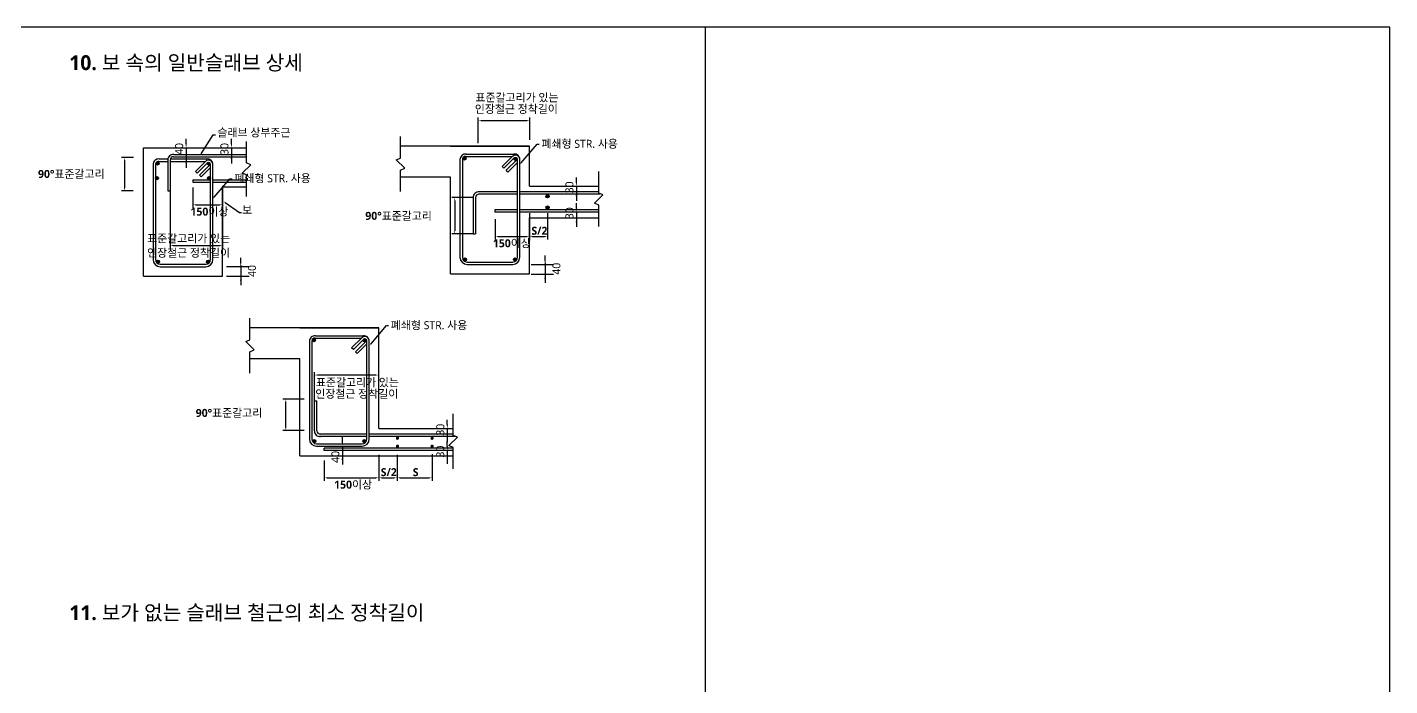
# Model space of a CAD drawing. Header units: millimetres. Extents: x 4573 to 501064, y -176100 to -4304.
# Drawn here: x 364674 to 409750, y -27795 to -6000 of the extents above; entities that cross this region are included whole.
import ezdxf

# ---------------------------------------------------------------- set-up
doc = ezdxf.new("R2010")
doc.units = ezdxf.units.MM
doc.header["$LTSCALE"] = 800
doc.layers.get('Defpoints').update_dxf_attribs({"color": 147})
for name, color, linetype in [('BAR', 40, 'Continuous'), ('BAR-S', 4, 'Continuous'), ('DIM', 7, 'Continuous'), ('ELE4', 4, 'Continuous'), ('MIDDLE', 6, 'Continuous'), ('RXLEADER', 7, 'Continuous'), ('SYM', 7, 'Continuous'), ('W1', 2, 'Continuous')]:
    doc.layers.add(name, color=color, linetype=linetype)
doc.styles.get("Standard").update_dxf_attribs({"font": 'malgun.ttf'})
doc.styles.add('XR-SHEET-맑은고딕', font='malgun.ttf')
doc.styles.add('맑은고딕B', font='malgunbd.ttf')
doc.dimstyles.new('AA', dxfattribs={"dimscale": 0, "dimtxt": 360, "dimasz": 200, "dimexe": 100, "dimexo": 3, "dimgap": 100, "dimtad": 1, "dimdec": 0, "dimzin": 0, "dimdsep": 46, "dimtxsty": 'Standard', "dimcen": 3, "dimadec": 0, "dimazin": 0, "dimtfac": 1, "dimtdec": 0, "dimtix": 1, "dimtmove": 0, "dimatfit": 0, "dimfxl": 1, "dimtolj": 1, "dimtzin": 0, "dimarcsym": 0})

# ---------------------------------------------------------------- blocks, each defined once
blk = doc.blocks.new('*D109')
at = {"layer": 'Defpoints', "color": 0, "transparency": 16777216}
for p in [(376907, -20144), (378066, -20132), (378066, -20913)]:
    blk.add_point(p, dxfattribs=at)
at = {"layer": 'DIM', "color": 0, "lineweight": -2, "transparency": 16777216}
for p, q in [((376907, -20147), (376907, -21013)), ((378066, -20135), (378066, -21013)), ((377007, -20913), (377966, -20913))]:
    blk.add_line(p, q, dxfattribs=at)
at = {"layer": 'DIM', "color": 0, "transparency": 16777216}
for points in [[(377007, -20896), (377007, -20930), (376907, -20913)], [(377966, -20896), (377966, -20930), (378066, -20913)]]:
    blk.add_solid(points, dxfattribs=at)
at = {"layer": 'DIM', "color": 0, "transparency": 16777216, "insert": (377487, -20633), "char_height": 360, "attachment_point": 5}
blk.add_mtext('\\A1;  ', dxfattribs=at)
blk = doc.blocks.new('*D110')
at = {"layer": 'Defpoints', "color": 0, "transparency": 16777216}
for p in [(376306, -20144), (376907, -20144), (376907, -20913)]:
    blk.add_point(p, dxfattribs=at)
at = {"layer": 'DIM', "color": 0, "lineweight": -2, "transparency": 16777216}
for p, q in [((376306, -20147), (376306, -21013)), ((376907, -20147), (376907, -21013)), ((376406, -20913), (376807, -20913))]:
    blk.add_line(p, q, dxfattribs=at)
at = {"layer": 'DIM', "color": 0, "transparency": 16777216}
for points in [[(376406, -20896), (376406, -20930), (376306, -20913)], [(376807, -20896), (376807, -20930), (376907, -20913)]]:
    blk.add_solid(points, dxfattribs=at)
at = {"layer": 'DIM', "color": 0, "transparency": 16777216, "insert": (376607, -20633), "char_height": 360, "attachment_point": 5}
blk.add_mtext('\\A1;  ', dxfattribs=at)
blk = doc.blocks.new('*D111')
at = {"layer": 'Defpoints', "color": 0, "transparency": 16777216}
for p in [(374500, -20338), (376306, -20497), (376306, -20913)]:
    blk.add_point(p, dxfattribs=at)
at = {"layer": 'DIM', "color": 0, "lineweight": -2, "transparency": 16777216}
for p, q in [((374500, -20341), (374500, -21013)), ((376306, -20500), (376306, -21013)), ((374600, -20913), (376206, -20913))]:
    blk.add_line(p, q, dxfattribs=at)
at = {"layer": 'DIM', "color": 0, "transparency": 16777216}
for points in [[(374600, -20896), (374600, -20930), (374500, -20913)], [(376206, -20896), (376206, -20930), (376306, -20913)]]:
    blk.add_solid(points, dxfattribs=at)
blk = doc.blocks.new('*D112')
at = {"layer": 'Defpoints', "color": 0, "transparency": 16777216}
for p in [(373228, -18309), (373838, -18309), (373838, -19349)]:
    blk.add_point(p, dxfattribs=at)
at = {"layer": 'DIM', "color": 0, "lineweight": -2, "transparency": 16777216}
for p, q in [((373835, -18309), (373128, -18309)), ((373228, -19249), (373228, -18409)), ((373835, -19349), (373128, -19349))]:
    blk.add_line(p, q, dxfattribs=at)
at = {"layer": 'DIM', "color": 0, "transparency": 16777216}
for points in [[(373211, -18409), (373244, -18409), (373228, -18309)], [(373211, -19249), (373244, -19249), (373228, -19349)]]:
    blk.add_solid(points, dxfattribs=at)
blk = doc.blocks.new('*D101')
at = {"layer": 'Defpoints', "color": 0, "transparency": 16777216}
for p in [(374176, -17512), (374176, -18423), (376306, -18423)]:
    blk.add_point(p, dxfattribs=at)
at = {"layer": 'DIM', "color": 0, "lineweight": -2, "transparency": 16777216}
for p, q in [((374176, -18420), (374176, -17412)), ((376206, -17512), (374276, -17512)), ((376306, -18420), (376306, -17412))]:
    blk.add_line(p, q, dxfattribs=at)
at = {"layer": 'DIM', "color": 0, "transparency": 16777216}
for points in [[(374276, -17495), (374276, -17528), (374176, -17512)], [(376206, -17495), (376206, -17528), (376306, -17512)]]:
    blk.add_solid(points, dxfattribs=at)
blk = doc.blocks.new('*D102')
at = {"layer": 'Defpoints', "color": 0, "transparency": 16777216}
for p in [(369399, -11245), (371136, -11245), (371136, -13222)]:
    blk.add_point(p, dxfattribs=at)
at = {"layer": 'DIM', "color": 0, "lineweight": -2, "transparency": 16777216}
for p, q in [((369399, -11248), (369399, -13322)), ((371136, -11248), (371136, -13322)), ((369499, -13222), (371036, -13222))]:
    blk.add_line(p, q, dxfattribs=at)
at = {"layer": 'DIM', "color": 0, "transparency": 16777216}
for points in [[(369499, -13205), (369499, -13239), (369399, -13222)], [(371036, -13205), (371036, -13239), (371136, -13222)]]:
    blk.add_solid(points, dxfattribs=at)
blk = doc.blocks.new('*D103')
at = {"layer": 'Defpoints', "color": 0, "transparency": 16777216}
for p in [(368189, -10313), (367889, -11417), (368186, -11417)]:
    blk.add_point(p, dxfattribs=at)
at = {"layer": 'DIM', "color": 0, "lineweight": -2, "transparency": 16777216}
for p, q in [((368186, -10313), (367789, -10313)), ((367889, -10413), (367889, -11317)), ((368183, -11417), (367789, -11417))]:
    blk.add_line(p, q, dxfattribs=at)
at = {"layer": 'DIM', "color": 0, "transparency": 16777216}
for points in [[(367873, -10413), (367906, -10413), (367889, -10313)], [(367873, -11317), (367906, -11317), (367889, -11417)]]:
    blk.add_solid(points, dxfattribs=at)
blk = doc.blocks.new('*D104')
at = {"layer": 'Defpoints', "color": 0, "transparency": 16777216}
for p in [(370150, -11302), (371136, -11461), (371136, -11877)]:
    blk.add_point(p, dxfattribs=at)
at = {"layer": 'DIM', "color": 0, "lineweight": -2, "transparency": 16777216}
for p, q in [((370150, -11305), (370150, -11977)), ((371136, -11464), (371136, -11977)), ((370250, -11877), (371036, -11877))]:
    blk.add_line(p, q, dxfattribs=at)
at = {"layer": 'DIM', "color": 0, "transparency": 16777216}
for points in [[(370250, -11860), (370250, -11894), (370150, -11877)], [(371036, -11860), (371036, -11894), (371136, -11877)]]:
    blk.add_solid(points, dxfattribs=at)
blk = doc.blocks.new('*D105')
at = {"layer": 'Defpoints', "color": 0, "transparency": 16777216}
for p in [(381290, -12155), (381890, -12155), (381890, -12924)]:
    blk.add_point(p, dxfattribs=at)
at = {"layer": 'DIM', "color": 0, "lineweight": -2, "transparency": 16777216}
for p, q in [((381290, -12158), (381290, -13024)), ((381890, -12158), (381890, -13024)), ((381390, -12924), (381790, -12924))]:
    blk.add_line(p, q, dxfattribs=at)
at = {"layer": 'DIM', "color": 0, "transparency": 16777216}
for points in [[(381390, -12908), (381390, -12941), (381290, -12924)], [(381790, -12908), (381790, -12941), (381890, -12924)]]:
    blk.add_solid(points, dxfattribs=at)
at = {"layer": 'DIM', "color": 0, "transparency": 16777216, "insert": (381590, -12644), "char_height": 360, "attachment_point": 5}
blk.add_mtext('\\A1;  ', dxfattribs=at)
blk = doc.blocks.new('*D106')
at = {"layer": 'Defpoints', "color": 0, "transparency": 16777216}
for p in [(381302, -9090), (379596, -9837), (381302, -9729)]:
    blk.add_point(p, dxfattribs=at)
at = {"layer": 'DIM', "color": 0, "lineweight": -2, "transparency": 16777216}
for p, q in [((379596, -9834), (379596, -8990)), ((381302, -9726), (381302, -8990)), ((379696, -9090), (381202, -9090))]:
    blk.add_line(p, q, dxfattribs=at)
at = {"layer": 'DIM', "color": 0, "transparency": 16777216}
for points in [[(379696, -9073), (379696, -9106), (379596, -9090)], [(381202, -9073), (381202, -9106), (381302, -9090)]]:
    blk.add_solid(points, dxfattribs=at)
blk = doc.blocks.new('*D107')
at = {"layer": 'Defpoints', "color": 0, "transparency": 16777216}
for p in [(379426, -11635), (378816, -12837), (379426, -12837)]:
    blk.add_point(p, dxfattribs=at)
at = {"layer": 'DIM', "color": 0, "lineweight": -2, "transparency": 16777216}
for p, q in [((379423, -11635), (378716, -11635)), ((378816, -11735), (378816, -12737)), ((379423, -12837), (378716, -12837))]:
    blk.add_line(p, q, dxfattribs=at)
at = {"layer": 'DIM', "color": 0, "transparency": 16777216}
for points in [[(378799, -11735), (378832, -11735), (378816, -11635)], [(378799, -12737), (378832, -12737), (378816, -12837)]]:
    blk.add_solid(points, dxfattribs=at)
blk = doc.blocks.new('*D108')
at = {"layer": 'Defpoints', "color": 0, "transparency": 16777216}
for p in [(380155, -12349), (381290, -12508), (381290, -12924)]:
    blk.add_point(p, dxfattribs=at)
at = {"layer": 'DIM', "color": 0, "lineweight": -2, "transparency": 16777216}
for p, q in [((380155, -12352), (380155, -13024)), ((381290, -12511), (381290, -13024)), ((380255, -12924), (381190, -12924))]:
    blk.add_line(p, q, dxfattribs=at)
at = {"layer": 'DIM', "color": 0, "transparency": 16777216}
for points in [[(380255, -12908), (380255, -12941), (380155, -12924)], [(381190, -12908), (381190, -12941), (381290, -12924)]]:
    blk.add_solid(points, dxfattribs=at)

msp = doc.modelspace()

# ---------------------------------------------------------------- linework, layer by layer
at = {"layer": 'BAR'}
for p, q in [((369036.4, -10360.1), (369337.3, -10360.1)), ((369433.8, -10360.1), (370617.5, -10360.1)), ((369516.9, -10290.1), (371930, -10290.1)), ((369520.7, -10210.7), (371930, -10210.7)), ((379180.4, -10276), (380722.4, -10276)), ((379190.3, -10196.6), (380771.5, -10196.6)), ((380721.1, -10277.3), (380389.9, -10608.5)), ((380777.3, -10333.5), (380446, -10664.7)), ((380891, -10366.1), (380521.3, -10735.8)), ((368835.7, -10544.8), (368835.7, -13686.4)), ((368915.1, -10544.8), (368915.1, -13686.4)), ((369026.4, -10439.5), (369320, -10439.5)), ((369320, -10395.4), (369320, -11417.2)), ((369399.4, -10395.4), (369399.4, -11417.2)), ((369399.4, -10439.5), (370568.5, -10439.5)), ((370567.2, -10440.8), (370235.9, -10772)), ((370292.1, -10828.2), (370235.9, -10772)), ((370623.4, -10496.9), (370292.1, -10828.2)), ((370737.1, -10529.6), (370367.4, -10899.3)), ((370738.8, -10640.2), (370423.5, -10955.5)), ((370738.8, -13686.4), (370738.8, -10544.8)), ((370818.2, -13686.4), (370818.2, -10544.8)), ((378989.6, -10381.3), (378989.6, -13611.2)), ((379069, -10381.3), (379069, -13611.2)), ((380446, -10664.7), (380389.9, -10608.5)), ((380577.5, -10792), (380521.3, -10735.8)), ((380892.8, -10476.7), (380577.5, -10792)), ((380892.8, -13611.2), (380892.8, -10381.3)), ((380972.2, -13611.2), (380972.2, -10381.3)), ((370149.8, -11047.7), (370149.8, -11127.1)), ((370149.8, -11047.7), (370738.8, -11047.7)), ((370149.8, -11127.1), (370738.8, -11127.1)), ((370423.5, -10955.5), (370367.4, -10899.3)), ((370818.2, -11047.7), (371930, -11047.7)), ((370818.2, -11127.1), (371930, -11127.1)), ((369320, -11417.2), (369399.4, -11417.2)), ((379426.3, -11635.2), (379426.3, -12836.8)), ((379505.7, -11635.2), (379505.7, -12836.8)), ((380892.8, -11450.5), (379596.2, -11450.5)), ((380892.8, -11529.9), (379600, -11529.9)), ((383577.6, -11450.5), (380972.2, -11450.5)), ((383619.9, -11529.9), (380972.2, -11529.9)), ((380892.8, -12039.6), (380144.4, -12039.6)), ((380892.8, -12119), (380144.4, -12119)), ((383577.6, -12039.6), (380972.2, -12039.6)), ((383577.6, -12119), (380972.2, -12119)), ((369073.9, -13845.2), (370580, -13845.2)), ((369073.9, -13924.6), (370580, -13924.6)), ((379227.8, -13770), (380733.9, -13770)), ((379227.8, -13849.4), (380733.9, -13849.4)), ((374207, -16211.2), (375788.1, -16211.2)), ((374006.3, -16395.8), (374006.3, -19625.7)), ((374085.7, -16395.8), (374085.7, -19625.7)), ((374197, -16290.6), (375727.6, -16290.6)), ((375737.8, -16280.4), (375406.5, -16611.7)), ((375462.7, -16667.8), (375406.5, -16611.7)), ((375793.9, -16336.6), (375462.7, -16667.8)), ((375907.7, -16369.2), (375538, -16738.9)), ((375909.4, -16479.8), (375594.1, -16795.1)), ((375909.4, -19625.7), (375909.4, -16384.4)), ((375988.8, -19625.7), (375988.8, -16384.4)), ((375594.1, -16795.1), (375538, -16738.9)), ((374176.2, -19360.6), (374176.2, -18365.9)), ((374255.6, -19360.6), (374255.6, -18365.9)), ((374244.5, -19784.5), (375750.6, -19784.5)), ((375909.4, -19545.3), (374346.1, -19545.3)), ((375909.4, -19465.8), (374349.8, -19465.8)), ((378762.9, -19465.8), (375988.8, -19465.8)), ((378850.2, -19545.3), (375988.8, -19545.3)), ((374244.5, -19863.9), (375750.6, -19863.9)), ((374499.5, -20007.7), (374499.5, -19928.3)), ((378762.9, -19928.3), (374499.5, -19928.3)), ((378762.9, -20007.7), (374499.5, -20007.7))]:
    msp.add_line(p, q, dxfattribs=at)
for centre, radius, start, end in [((369021, -10544.8), 185.3, 85.2297, 180), ((369505.3, -10395.4), 185.3, 85.2297, 180), ((369505.3, -10395.4), 105.9, 83.68812, 180), ((370632.9, -10544.8), 185.3, 0, 94.7703), ((379174.9, -10381.3), 185.3, 85.2297, 180), ((379174.9, -10381.3), 105.9, 83.68812, 180), ((380825.1, -10381.3), 147.1, 0, 135), ((380786.9, -10381.3), 185.3, 0, 94.7703), ((380825.1, -10381.3), 67.6, 0, 135), ((369021, -10544.8), 105.9, 83.68812, 180), ((370671.2, -10544.8), 147.1, 0, 135), ((370671.2, -10544.8), 67.6, 0, 135), ((379611.6, -11635.2), 185.3, 85.2297, 180), ((379611.6, -11635.2), 105.9, 83.68812, 180), ((369073.9, -13686.4), 238.2, 180, 270), ((369073.9, -13686.4), 158.8, 180, 270), ((370580, -13686.4), 238.2, 270, 0), ((370580, -13686.4), 158.8, 270, 0), ((379227.8, -13611.2), 238.2, 180, 270), ((379227.8, -13611.2), 158.8, 180, 270), ((380733.9, -13611.2), 158.8, 270, 0), ((380733.9, -13611.2), 238.2, 270, 0), ((374191.6, -16395.8), 185.3, 85.2297, 180), ((375803.5, -16395.8), 185.3, 0, 94.7703), ((374191.6, -16395.8), 105.9, 83.68812, 180), ((375841.8, -16384.4), 147.1, 0, 135), ((375841.8, -16384.4), 67.6, 0, 135), ((374361.5, -19360.6), 185.3, 180, 274.7703), ((374361.5, -19360.6), 105.9, 180, 276.31188), ((374244.5, -19625.7), 238.2, 180, 270), ((374244.5, -19625.7), 158.8, 180, 270), ((375750.6, -19625.7), 158.8, 270, 0), ((375750.6, -19625.7), 238.2, 270, 0)]:
    msp.add_arc(centre, radius, start, end, dxfattribs=at)
at = {"layer": 'BAR-S', "const_width": 51.6}
for points in [[(379110.3, -10343.8, 1), (379164.6, -10343.8, 1)], [(380856.6, -10359.4, -1), (380802.4, -10359.4, -1)], [(368956.4, -10507.3, 1), (369010.7, -10507.3, 1)], [(370699.8, -10525.6, -1), (370645.5, -10525.6, -1)], [(368940.9, -10994.8, 1), (368995.2, -10994.8, 1)], [(370713, -10994.8, -1), (370658.8, -10994.8, -1)], [(381860.9, -11597.7, 1), (381915.1, -11597.7, 1)], [(381860.9, -11966.8, 1), (381915.1, -11966.8, 1)], [(368971.9, -13761.2, -1), (369026.2, -13761.2, -1)], [(370682, -13761.2, 1), (370627.7, -13761.2, 1)], [(379125.8, -13686, -1), (379180.1, -13686, -1)], [(380835.9, -13686, 1), (380781.7, -13686, 1)], [(374127, -16358.4, 1), (374181.3, -16358.4, 1)], [(375868.4, -16369, -1), (375814.1, -16369, -1)], [(374142.5, -19700.6, -1), (374196.8, -19700.6, -1)], [(375852.6, -19700.6, 1), (375798.3, -19700.6, 1)], [(376894.3, -19603.5, -1), (376948.5, -19603.5, -1)], [(376894.3, -19868.1, -1), (376948.5, -19868.1, -1)], [(378040.4, -19603.5, -1), (378094.6, -19603.5, -1)], [(378040.4, -19868.1, -1), (378094.6, -19868.1, -1)]]:
    msp.add_lwpolyline(points, format="xyb", close=True, dxfattribs=at)
at = {"layer": 'BAR-S'}
for centre in [(379137.5, -10343.8), (380829.5, -10359.4), (368983.6, -10507.3), (368968, -10994.8), (370685.9, -10994.8), (381888, -11597.7), (381888, -11966.8), (368999.1, -13761.2), (370654.9, -13761.2), (379153, -13686), (380808.8, -13686), (374154.1, -16358.4), (375841.3, -16369), (374169.6, -19700.6), (375825.5, -19700.6)]:
    msp.add_circle(centre, 52.9, dxfattribs=at)
at = {"layer": 'DIM', "linetype": 'ByBlock'}
for p, q in [((369931.4, -9844.2), (369931.4, -9697.2)), ((371428.6, -9844.2), (371428.6, -9697.2)), ((369931.4, -9991.3), (369931.4, -10357.4)), ((371428.6, -9991.3), (371428.6, -10357.4)), ((371428.6, -10239.2), (371428.6, -10505.4)), ((369931.4, -10388.6), (369931.4, -10654.7)), ((382841.9, -11116.4), (382841.9, -10969.4)), ((382841.9, -11263.5), (382841.9, -11629.6)), ((382841.9, -11479), (382841.9, -11745.1)), ((382841.9, -11972), (382841.9, -11824.9)), ((382841.9, -12119), (382841.9, -12485.1)), ((382841.9, -12342.1), (382841.9, -12608.3)), ((371271.3, -13920.6), (372014, -13920.6)), ((371735.6, -13773.6), (371735.6, -13626.5)), ((371735.6, -13877.8), (371735.6, -14243.8)), ((381342.2, -13849.4), (382084.9, -13849.4)), ((381806.5, -13702.3), (381806.5, -13555.3)), ((381806.5, -13802.6), (381806.5, -14168.6)), ((371271.3, -14243.8), (372014, -14243.8)), ((371735.6, -14272.3), (371735.6, -14538.5)), ((381342.2, -14168.6), (382084.9, -14168.6)), ((381806.5, -14197.1), (381806.5, -14463.3)), ((378569.6, -19138.1), (378569.6, -18991)), ((378569.6, -19285.1), (378569.6, -19651.2)), ((375098.2, -19716.9), (375098.2, -19569.8)), ((378569.6, -19466.6), (378569.6, -19732.7)), ((378569.6, -19860.6), (378569.6, -19713.6)), ((375098.2, -19863.9), (375098.2, -20230)), ((375098.2, -20208.5), (375098.2, -20474.6)), ((378569.6, -20007.7), (378569.6, -20373.8))]:
    msp.add_line(p, q, dxfattribs=at)
at = {"layer": 'DIM'}
for p, q in [((380144.4, -12039.6), (380144.4, -12119)), ((381289.8, -14167), (381289.8, -12313.6)), ((379426.3, -12836.8), (379505.7, -12836.8)), ((374176.2, -18365.9), (374255.6, -18365.9)), ((378569.6, -20189.2), (378569.6, -20455.3))]:
    msp.add_line(p, q, dxfattribs=at)
at = {"layer": 'DIM', "linetype": 'ByBlock'}
for points in [[(369906.9, -9844.2), (369955.9, -9844.2), (369931.4, -9991.3)], [(371404.1, -9844.2), (371453.1, -9844.2), (371428.6, -9991.3)], [(369906.9, -10508.7), (369955.9, -10508.7), (369931.4, -10361.7)], [(371404.1, -10359.4), (371453.1, -10359.4), (371428.6, -10212.3)], [(382817.4, -11116.4), (382866.4, -11116.4), (382841.9, -11263.5)], [(382817.4, -11599.1), (382866.4, -11599.1), (382841.9, -11452.1)], [(382817.4, -11972), (382866.4, -11972), (382841.9, -12119)], [(382817.4, -12462.3), (382866.4, -12462.3), (382841.9, -12315.2)], [(371711.1, -13773.6), (371760.1, -13773.6), (371735.6, -13920.6)], [(381782, -13702.3), (381831, -13702.3), (381806.5, -13849.4)], [(371711.1, -14392.5), (371760.1, -14392.5), (371735.6, -14245.4)], [(381782, -14317.3), (381831, -14317.3), (381806.5, -14170.2)], [(378545.1, -19138.1), (378594.1, -19138.1), (378569.6, -19285.1)], [(375073.6, -19716.9), (375122.7, -19716.9), (375098.2, -19863.9)], [(378545.1, -19586.7), (378594.1, -19586.7), (378569.6, -19439.7)], [(375073.6, -20328.6), (375122.7, -20328.6), (375098.2, -20181.6)], [(378545.1, -19860.6), (378594.1, -19860.6), (378569.6, -20007.7)], [(378545.1, -20309.3), (378594.1, -20309.3), (378569.6, -20162.3)]]:
    msp.add_solid(points, dxfattribs=at)
at = {"layer": 'ELE4', "color": 2}
msp.add_line((387115.2, -57300), (387115.2, -6016.5), dxfattribs=at)
at = {"layer": 'ELE4'}
msp.add_lwpolyline([(340973.3, -57300), (409750, -57300), (409750, -6000), (340973.3, -6000)], close=True, dxfattribs=at)
at = {"layer": 'RXLEADER'}
for p, q in [((370430.8, -10191.3), (370829.1, -9556.4)), ((370829.1, -9556.4), (370902.6, -9556.4)), ((381019.7, -10485.2), (381539.4, -9872.7)), ((381539.4, -9872.7), (381612.9, -9872.7)), ((370859.6, -11625.9), (371379.2, -11013.4)), ((371379.2, -11013.4), (371452.7, -11013.4)), ((371219.8, -11799.2), (371691.4, -12127.7)), ((371691.4, -12127.7), (371764.9, -12127.7)), ((376036.4, -16488.3), (376556, -15875.9)), ((376556, -15875.9), (376629.6, -15875.9))]:
    msp.add_line(p, q, dxfattribs=at)
for points in [[(370441.2, -10197.8), (370420.5, -10184.8), (370391.8, -10253.6)], [(381029.1, -10493.2), (381010.4, -10477.3), (380972.2, -10541.3)], [(370868.9, -11633.8), (370850.2, -11618), (370812, -11682)], [(371212.8, -11809.3), (371226.8, -11789.2), (371159.4, -11757.2)], [(376045.7, -16496.3), (376027.1, -16480.4), (375988.8, -16544.4)]]:
    msp.add_solid(points, dxfattribs=at)
at = {"layer": 'SYM'}
for points in [[(371930, -11603.6), (371930, -10888.9), (371789.6, -10830.8), (372070.4, -10550), (371930, -10491.8), (371930, -9777.1)], [(377024.3, -11440.1), (377024.3, -10725.4), (377164.7, -10667.3), (376883.9, -10386.5), (377024.3, -10328.3), (377024.3, -9613.6)], [(383580.3, -12598.6), (383580.3, -11883.9), (383439.9, -11825.8), (383720.7, -11545), (383580.3, -11486.9), (383580.3, -10772.2)], [(372041, -17454.6), (372041, -16739.9), (372181.4, -16681.8), (371900.6, -16401), (372041, -16342.9), (372041, -15628.2)], [(378762.9, -20620.9), (378762.9, -19906.2), (378622.5, -19848), (378903.3, -19567.2), (378762.9, -19509.1), (378762.9, -18794.4)]]:
    msp.add_lwpolyline(points, dxfattribs=at)
at = {"layer": 'W1'}
for p, q in [((368518, -9991.3), (371930, -9991.3)), ((368518, -11286), (368518, -9991.3)), ((381289.8, -9931.3), (377024.3, -9931.3)), ((378672, -9931.3), (381289.8, -9931.3)), ((381289.8, -11263.5), (381289.8, -9931.3)), ((378672, -10957.9), (377024.3, -10957.9)), ((378672, -14167), (378672, -10957.9)), ((381289.8, -11263.5), (383589.4, -11263.5)), ((381301.6, -11263.5), (383589.4, -11263.5)), ((368518, -14242.2), (368518, -11286)), ((371135.9, -11286), (371930, -11286)), ((371135.9, -14242.2), (371135.9, -11286)), ((381289.8, -12313.6), (383577.6, -12313.6)), ((368518, -14242.2), (371135.9, -14242.2)), ((378672, -14167), (381289.8, -14167)), ((376306.5, -15945.8), (372041, -15945.8)), ((373688.6, -15945.8), (376306.5, -15945.8)), ((376306.5, -19285.1), (376306.5, -15945.8)), ((373688.6, -16972.4), (372041, -16972.4)), ((373688.6, -20181.6), (373688.6, -16972.4)), ((376306.5, -19285.1), (378762.9, -19285.1)), ((373688.6, -20181.6), (376306.5, -20181.6)), ((376306.5, -20181.6), (378762.9, -20181.6)), ((376318.2, -20181.6), (378606.1, -20181.6))]:
    msp.add_line(p, q, dxfattribs=at)

# ---------------------------------------------------------------- texts
at = {"layer": 'DIM', "style": '맑은고딕B'}
for s, height, p in [('인장철근 정착길이', 264.71, (379481.1, -8838.7)), ('표준갈고리가 있는', 264.71, (379502.2, -8459.6)), ('90%%D표준갈고리', 264.71, (365030.3, -10988.2)), ('150이상', 264.71, (370073.7, -12234.7)), ('90%%d표준갈고리', 264.71, (375857.5, -12375.6)), ('S/2', 264.71, (381352.2, -12869)), ('표준갈고리가 있는', 264.71, (368638.2, -13123.5)), ('150이상', 264.71, (380078.7, -13281.8)), ('인장철근 정착길이', 264.71, (368638.2, -13599.3)), ('인장철근 정착길이', 264.71, (374202.6, -18266.3)), ('표준갈고리가 있는', 264.71, (374223.7, -17887.1)), ('90%%d표준갈고리', 264.71, (370248.3, -18897.1)), ('S/2', 264.71, (376368.9, -20857.9)), ('S', 264.7, (377428.9, -20857.9)), ('150이상', 264.71, (374826.6, -21270.7))]:
    msp.add_text(s, height=height, dxfattribs=at).set_placement(p)
at = {"layer": 'DIM', "linetype": 'ByBlock', "char_height": 264.71, "attachment_point": 5, "rotation": 90, "style": 'XR-SHEET-맑은고딕'}
for s, insert in [('40', (369701.6, -10027)), ('30', (371198.8, -10027)), ('30', (382612.2, -11299.2)), ('30', (382612.2, -12154.8)), ('40', (372110.5, -14067.2)), ('40', (382181.4, -13992)), ('30', (378339.8, -19320.9)), ('40', (374868.4, -20220.3)), ('30', (378339.8, -20043.4))]:
    msp.add_mtext(s, dxfattribs=dict(at, insert=insert))
at = {"layer": 'MIDDLE', "style": '맑은고딕B'}
for s, p in [('10. 보 속의 일반슬래브 상세', (366063.7, -7417.4)), ('11. 보가 없는 슬래브 철근의 최소 정착길이', (366063.7, -25619.7))]:
    msp.add_text(s, height=490.196, dxfattribs=at).set_placement(p)
at = {"layer": 'RXLEADER', "attachment_point": 4, "style": 'XR-SHEET-맑은고딕'}
for s, insert, char_height in [('슬래브 상부주근', (370968.2, -9500), 264.71), ('\\A1;폐쇄형 STR. 사용', (381686.4, -9872.7), 264.706), ('\\A1;폐쇄형 STR. 사용', (371526.3, -11013.4), 264.706), ('\\A1;보', (371781.4, -12049.4), 264.71), ('\\A1;폐쇄형 STR. 사용', (376703.1, -15875.9), 264.706)]:
    msp.add_mtext(s, dxfattribs=dict(at, insert=insert, char_height=char_height))

# ---------------------------------------------------------------- dimensions: what is measured, and where the dimension line sits
at = {"layer": 'DIM'}
for base, p1, p2, text, picture, middle in [((381301.6, -9089.6), (379596.2, -9836.7), (381301.6, -9729), ' ', '*D106', (380448.9, -9089.6)), ((371135.9, -13221.8), (369399.4, -11244.5), (371135.9, -11244.5), ' ', '*D102', (370267.6, -13221.8)), ((371135.9, -11877.1), (370149.8, -11302), (371135.9, -11460.8), ' ', '*D104', (370642.8, -11877.1)), ((381890.3, -12924.2), (381289.8, -12154.9), (381890.3, -12154.9), '  ', '*D105', (381590.1, -12644.2)), ((381289.8, -12924.2), (380154.7, -12349.1), (381289.8, -12507.9), ' ', '*D108', (380722.3, -12924.2)), ((374176.2, -17511.6), (376306.5, -18423.2), (374176.2, -18423.2), ' ', '*D101', (375241.3, -17511.6)), ((376907, -20913.1), (376306.5, -20143.8), (376907, -20143.8), '  ', '*D110', (376606.7, -20633.1)), ((378066.2, -20913.1), (376907, -20143.8), (378066.2, -20132.3), '  ', '*D109', (377486.6, -20633.1)), ((376306.5, -20913.1), (374499.5, -20338), (376306.5, -20496.8), ' ', '*D111', (375403, -20913.1))]:
    dim = msp.add_linear_dim(base=base, p1=p1, p2=p2, text=text, dimstyle='AA', override={"dimscale": 1, "dimasz": 100}, dxfattribs=at)
    dim.commit()
    dim.dimension.update_dxf_attribs({"geometry": picture, "text_midpoint": middle})
for base, p1, p2, picture, middle in [((367889.5, -11417.2), (368188.9, -10313.4), (368186, -11417.2), '*D103', (367889.5, -10865.3)), ((378815.7, -12836.8), (379426.3, -11635.2), (379426.3, -12836.8), '*D107', (378815.7, -12236)), ((373227.6, -18308.9), (373838.3, -19349), (373838.3, -18308.9), '*D112', (373227.6, -18828.9))]:
    dim = msp.add_linear_dim(base=base, p1=p1, p2=p2, angle=90, text=' ', dimstyle='AA', override={"dimscale": 1, "dimasz": 100}, dxfattribs=at)
    dim.commit()
    dim.dimension.update_dxf_attribs({"geometry": picture, "text_midpoint": middle})

doc.saveas('drawing.dxf')
